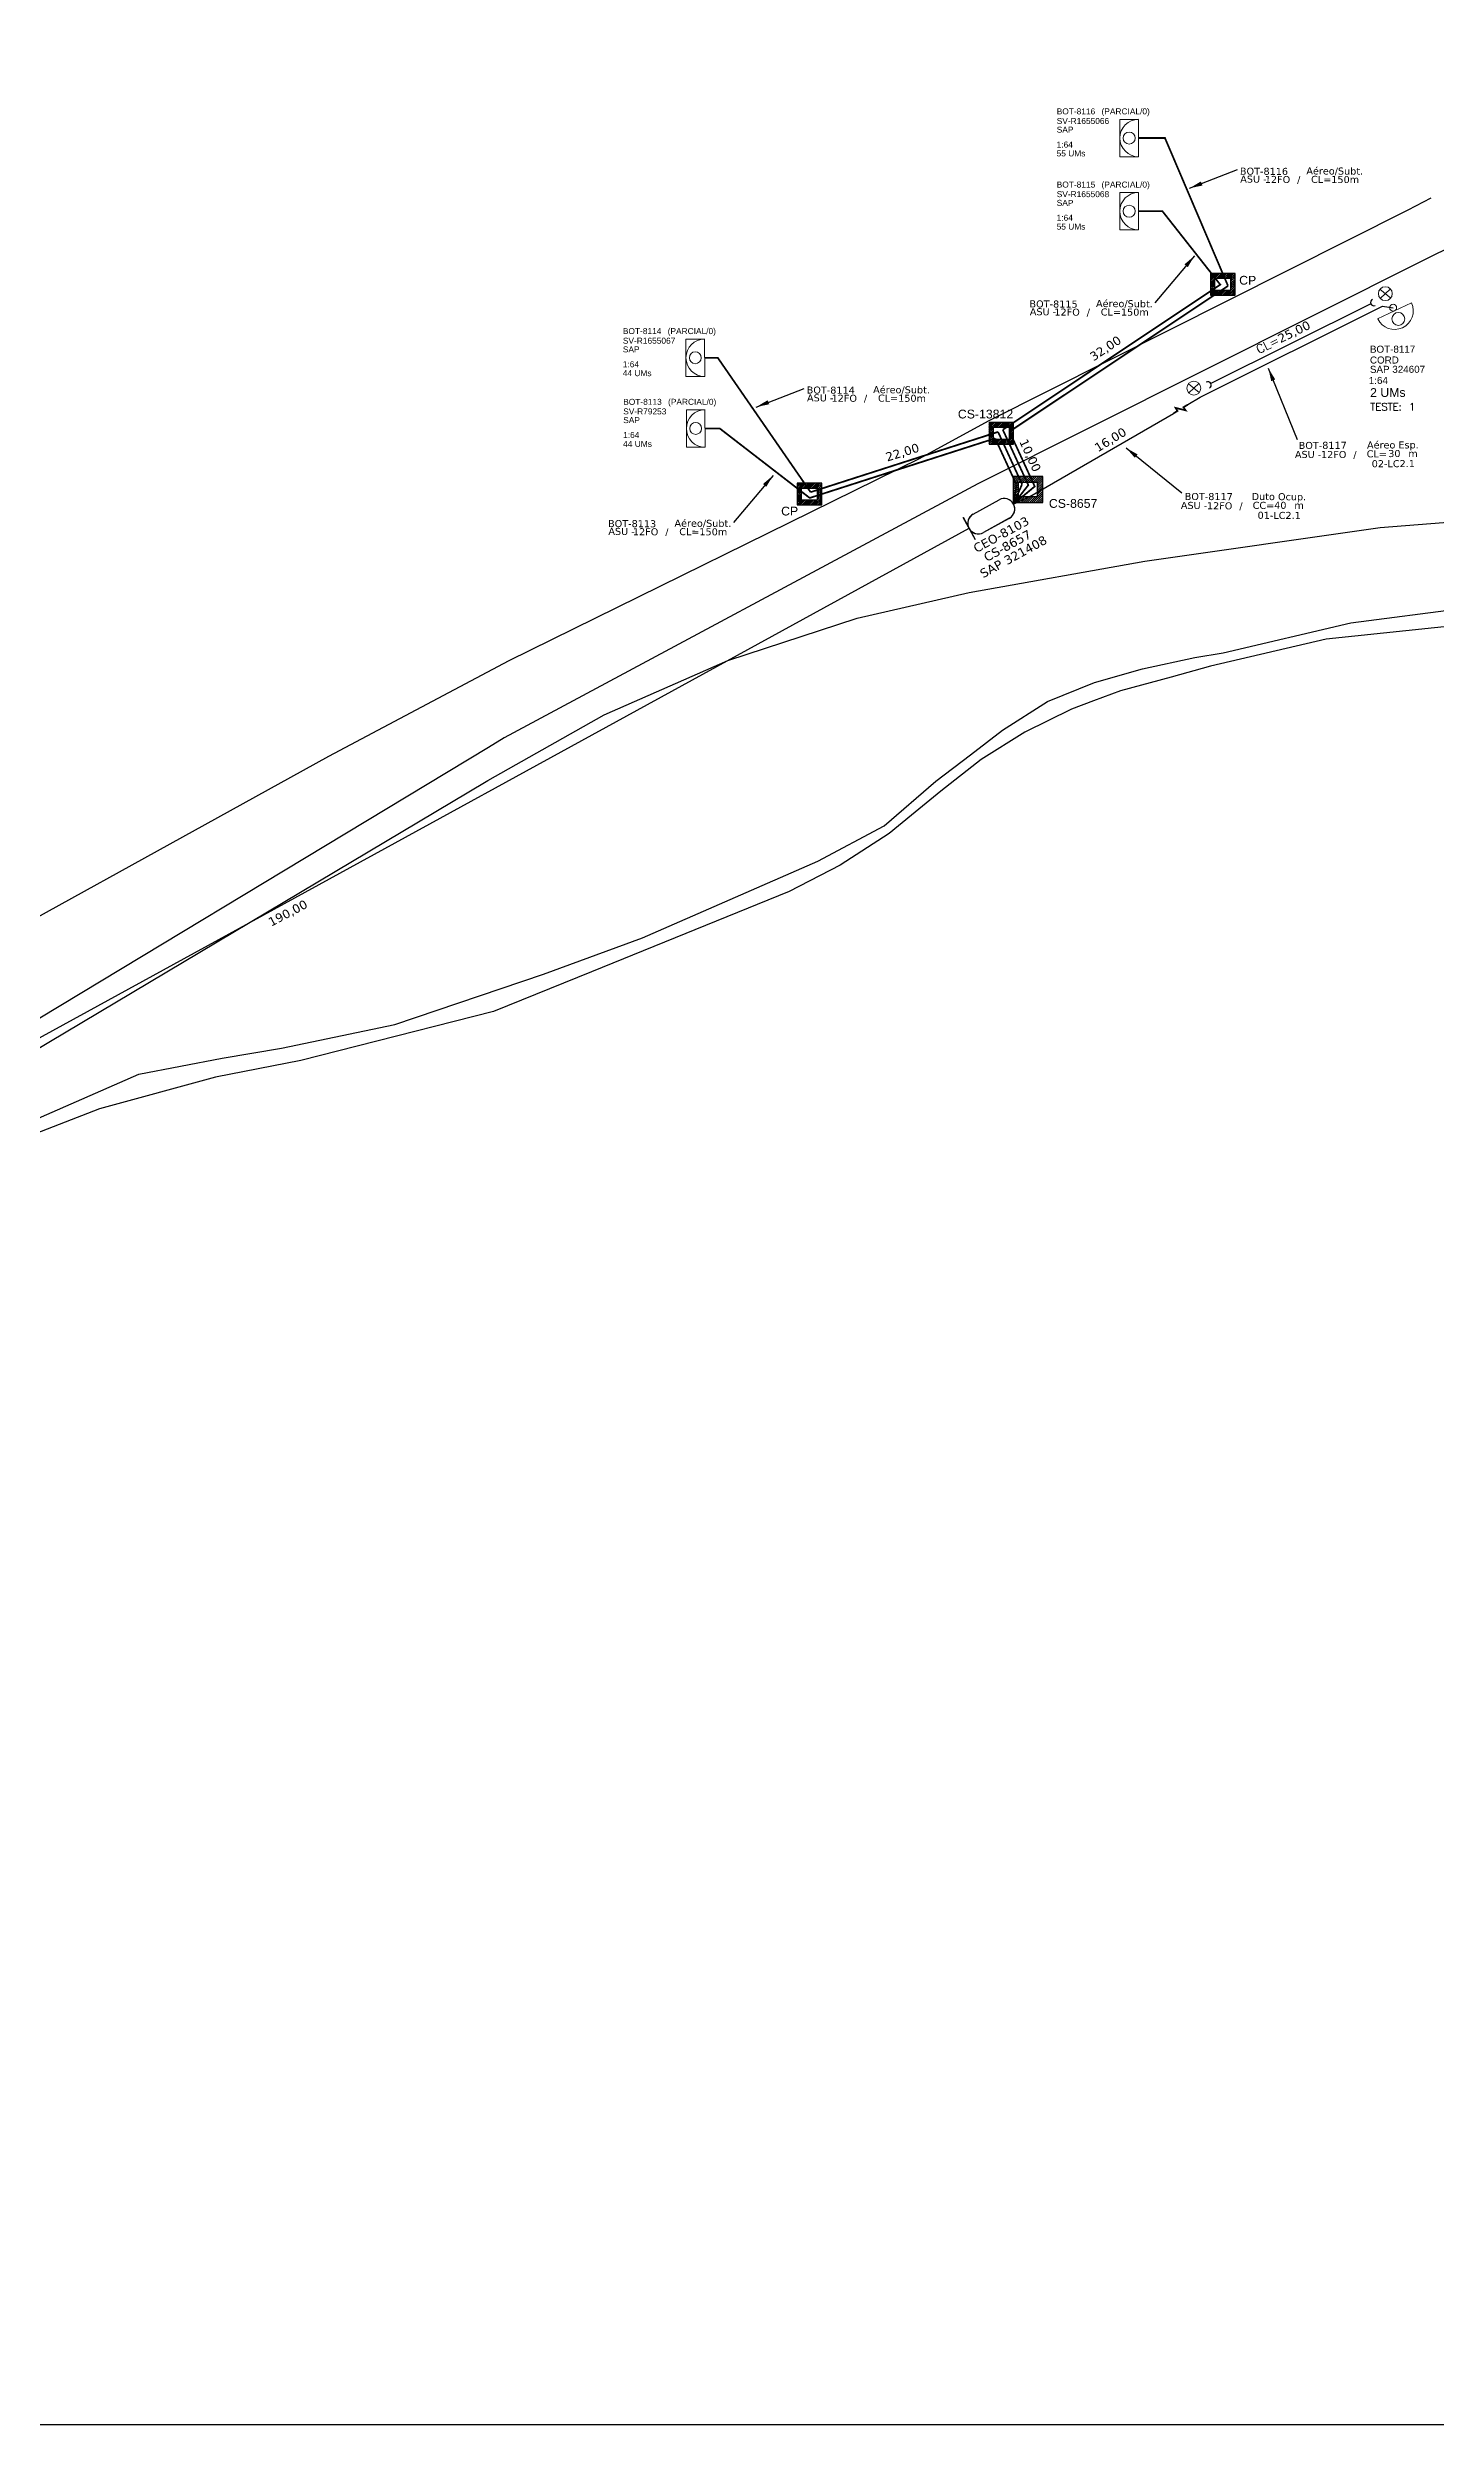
# Model space of a CAD drawing. Header units: metres. Extents: x -1286 to -445, y -500 to 94.
# Drawn here: x -761.9 to -603.9, y -499.8 to -229.6 of the extents above; entities that cross this region are included whole.
import ezdxf
from ezdxf.enums import TextEntityAlignment as Align

# ---------------------------------------------------------------- set-up
doc = ezdxf.new("R2010")
doc.units = ezdxf.units.M
doc.linetypes.add('PHANTOM2', pattern=[1.25, 0.625, -0.125, 0.125, -0.125, 0.125, -0.125])
for name, color, linetype in [('10.0-Cartográfico', 252, 'Continuous'), ('10.1-Caixas Subterrâneas', 5, 'Continuous'), ('20.4-CEOS', 1, 'Continuous'), ('20.5-CEO', 1, 'Continuous'), ('CD a instalar', 1, 'Continuous'), ('celulas gpon', 7, 'Continuous'), ('label_cabos', 7, 'Continuous'), ('Legenda', 1, 'Continuous'), ('Subida Lateral', 5, 'Continuous')]:
    doc.layers.add(name, color=color, linetype=linetype)
for name, color, linetype, lineweight in [('10.4-Postes', 1, 'Continuous', 0), ("20.0-LEGENDA DOS CDO'S", 1, 'Continuous', 0), ('20.1-CDO_INTERIOR', 1, 'Continuous', 0), ('20.2-CDO_POSTE', 1, 'Continuous', 5), ('20.6-CORDOALHA_SUPORTE', 7, 'Continuous', 25), ('CORDOALHA_SUPORTE', 7, 'Continuous', 25)]:
    doc.layers.add(name, color=color, linetype=linetype, lineweight=lineweight)
doc.layers.add('EXTRA', color=50, linetype='Continuous', plot=False)
doc.styles.add('ARIAL', font='arial.ttf')
doc.styles.add('DIGICADE', font='arial.ttf')
doc.styles.add('ROMANS', font='romans.shx')
doc.styles.add('siredit', font='verdana.ttf')
doc.linetypes.add('FENCELINE1', pattern='A,0.25,-0.1,[133,ltypeshp.shx,S=0.1,R=0,X=-0.1,Y=0],-0.1,1', length=1.45)
doc.dimstyles.new('ISO-25', dxfattribs={"dimtxt": 2.5, "dimasz": 2.5, "dimexe": 1.25, "dimexo": 0.625, "dimtad": 1, "dimtxsty": 'Standard', "dimcen": 2.5, "dimadec": 0, "dimazin": 0, "dimtfac": 1, "dimtmove": 0, "dimatfit": 3, "dimfxl": 0, "dimarcsym": 0})

# ---------------------------------------------------------------- blocks, each defined once
blk = doc.blocks.new('PTPT')
at = {"layer": '10.4-Postes', "color": 1, "linetype": 'PHANTOM2'}
for points in [[(-0.0000063, 0.0000092), (0.0000059, -0.0000008)], [(0.0000056, 0.0000096), (-0.000006, -0.0000012)]]:
    blk.add_lwpolyline(points, dxfattribs=at)
at = {"layer": '10.4-Postes', "color": 1}
blk.add_circle((-0.0000002, 0.0000042), 0.0000079, dxfattribs=at)
blk = doc.blocks.new('CDOI_CT_ESQ')
at = {"layer": '20.1-CDO_INTERIOR', "color": 0, "lineweight": 18}
blk.add_lwpolyline([(-2.12, -2.13), (-2.12, 2.12), (0, 2.12), (0.01, -2.13)], close=True, dxfattribs=at)
blk.add_circle((-1.06, 0), 0.68, dxfattribs=at)
blk.add_arc((0.01, 0), 2.13, 90.0276, 270.0276, dxfattribs=at)
at = {"layer": "20.0-LEGENDA DOS CDO'S", "color": 0, "style": 'ARIAL'}
for tag, p in [('CDO_N', (-9.3, 2.69)), ('SAP', (-9.3, 0.61)), ('SURVEY', (-9.3, 1.6)), ('1:XX', (-9.31, -1.08)), ('UMS', (-9.31, -2.09))]:
    blk.add_attdef(tag, p, '', height=0.68, rotation=359.9724, dxfattribs=at)
blk.add_attdef('FIBRAS_UTILIZADAS', text='', height=0.68, rotation=359.9724, dxfattribs=at).set_placement((-1.59, 2.69), align=Align.CENTER)
blk = doc.blocks.new('CDOE_CT_POST_DESENHO')
at = {"color": 0}
blk.add_line((2.14, 0.39), (-2.11, 0.39), dxfattribs=at)
for centre, radius in [((0.01, 1.4), 0.733), ((0.01, 0), 0.393)]:
    blk.add_circle(centre, radius, dxfattribs=at)
blk.add_arc((0.01, 0.39), 2.12, 0, 180, dxfattribs=at)
blk = doc.blocks.new('Inst CDOE-8 CAIXA DIST OPT CDOE 48F_8D C_SPL OPTAP')
at = {"layer": "20.0-LEGENDA DOS CDO'S", "color": 0, "style": 'ARIAL'}
for tag, p, height in [('FID', (0.12, 5.25), 0.8), ('SAP', (0.12, 2.96), 0.8), ('CORDOALHA', (0.12, 4.02), 0.8), ('1:XX', (-0.01, 1.7), 0.8), ('UMS', (0.14, 0.22), 1)]:
    blk.add_attdef(tag, p, '', height=height, rotation=0.118, dxfattribs=at)
at = {"layer": "20.0-LEGENDA DOS CDO'S", "color": 0}
for tag, p, style, flags in [('ID_ATIVIDADE', (0.12, 6.47), 'ARIAL', 3), ('FATOR', (7.92, 6.47), 'ARIAL', 1), ('QTDE', (0.23, -0.97), 'DIGICADE', 3)]:
    blk.add_attdef(tag, p, '', height=0.8, rotation=0.118, dxfattribs=dict(at, style=style, flags=flags))
at = {"layer": "20.0-LEGENDA DOS CDO'S", "color": 0, "style": 'ARIAL'}
blk.add_attdef('FIBRAS_UTILIZADAS', text='', height=0.8, rotation=0.118, dxfattribs=at).set_placement((13.48, 5.26), align=Align.CENTER)
blk = doc.blocks.new('Teste  FTTH')
at = {"color": 0, "lineweight": 0, "style": 'ROMANS'}
for tag, p in [('TESTE', (-2.3, -0.29)), ('QTDE', (0.21, -0.29))]:
    blk.add_attdef(tag, p, '', height=0.48, dxfattribs=at)
for tag, p, flags in [('FID', (-2.23, -1.25), 1), ('FATOR', (-2.23, -2.03), 3), ('ID_ATIVIDADE', (-2.23, -2.72), 3)]:
    blk.add_attdef(tag, p, '', height=0.48, dxfattribs=dict(at, flags=flags))
blk = doc.blocks.new('*X14')
at = {"color": 0, "linetype": 'Continuous'}
for p, q in [((-1.25, 0.34099), (-0.49099, 1.1)), ((-1.25, 0.517767), (-0.667767, 1.1)), ((-1.25, 0.694544), (-0.844544, 1.1)), ((-1.25, 0.87132), (-1.02132, 1.1)), ((-1.25, 1.048097), (-1.198097, 1.1)), ((-1.25, 0.164214), (-0.8035, 0.610714)), ((-1.25, -0.012563), (-0.8035, 0.433937)), ((-1.25, -0.18934), (-0.8035, 0.25716)), ((-1.25, -0.366117), (-0.8035, 0.080383)), ((-0.789214, 0.625), (-0.314214, 1.1)), ((-0.612437, 0.625), (-0.137437, 1.1)), ((-0.43566, 0.625), (0.03934, 1.1)), ((-0.258883, 0.625), (0.216117, 1.1)), ((-0.082107, 0.625), (0.392893, 1.1)), ((0.09467, 0.625), (0.56967, 1.1)), ((0.271447, 0.625), (0.746447, 1.1)), ((0.448223, 0.625), (0.923223, 1.1)), ((0.625, 0.625), (1.1, 1.1)), ((0.801777, 0.625), (1.25, 1.073223)), ((0.8035, 0.449947), (1.25, 0.896447)), ((0.8035, 0.27317), (1.25, 0.71967)), ((0.8035, 0.096393), (1.25, 0.542893)), ((0.8035, -0.080383), (1.25, 0.366117)), ((0.8035, -0.25716), (1.25, 0.18934)), ((0.8035, -0.433937), (1.25, 0.012563)), ((-1.25, -0.542893), (-0.8035, -0.096393)), ((-1.25, -0.71967), (-0.8035, -0.27317)), ((-1.25, -0.896447), (-0.8035, -0.449947)), ((-1.25, -1.073223), (-0.801777, -0.625)), ((-1.1, -1.1), (-0.625, -0.625)), ((-0.923223, -1.1), (-0.448223, -0.625)), ((-0.746447, -1.1), (-0.271447, -0.625)), ((-0.56967, -1.1), (-0.09467, -0.625)), ((-0.392893, -1.1), (0.082107, -0.625)), ((-0.216117, -1.1), (0.258883, -0.625)), ((-0.03934, -1.1), (0.43566, -0.625)), ((0.137437, -1.1), (0.612437, -0.625)), ((0.314214, -1.1), (0.789214, -0.625)), ((0.49099, -1.1), (1.25, -0.34099)), ((0.667767, -1.1), (1.25, -0.517767)), ((0.8035, -0.610714), (1.25, -0.164214)), ((0.844544, -1.1), (1.25, -0.694544)), ((1.02132, -1.1), (1.25, -0.87132)), ((1.198097, -1.1), (1.25, -1.048097))]:
    blk.add_line(p, q, dxfattribs=at)
blk = doc.blocks.new('MANHOLE_MQ')
at = {"color": 0, "linetype": 'Continuous'}
for p, q in [((0.0000062, 0.0000057), (-0.0000063, 0.0000057)), ((-0.0000063, 0.0000057), (-0.0000063, -0.0000053)), ((-0.000004, 0.0000033), (0.000004, 0.0000033)), ((-0.000004, -0.0000029), (-0.000004, 0.0000033)), ((0.000004, 0.0000033), (0.000004, -0.0000029)), ((0.0000062, -0.0000053), (0.0000062, 0.0000057)), ((-0.0000063, -0.0000053), (0.0000062, -0.0000053)), ((0.000004, -0.0000029), (-0.000004, -0.0000029)), ((0.000004, -0.0000029), (0.000004, -0.0000029))]:
    blk.add_line(p, q, dxfattribs=at)
at = {"color": 0, "linetype": 'Continuous', "xscale": 5e-06, "yscale": 5e-06, "zscale": 1e-05}
blk.add_blockref('*X14', (0, 0.0000002), dxfattribs=at)
blk = doc.blocks.new('*U32')
at = {"layer": '20.5-CEO'}
for p, q in [((-1.56, 1.26), (1.8, 1.26)), ((1.8, -1.13), (-1.56, -1.13))]:
    blk.add_line(p, q, dxfattribs=at)
blk.add_lwpolyline([(-2.75, 1.51), (-2.75, -1.38)], dxfattribs=at)
for centre, start, end in [((-1.56, 0.07), 90, 270), ((1.8, 0.07), 270, 90)]:
    blk.add_arc(centre, 1.2, start, end, dxfattribs=at)
at = {"layer": '20.5-CEO', "color": 7, "style": 'siredit'}
for tag, p in [('FID', (0.11, 5.61)), ('LOCAL', (0.12, 4.23)), ('SAP', (0.12, 2.97)), ('FIBRAS_RESERVA', (0.12, -1.94))]:
    blk.add_attdef(tag, text='', height=1.01, dxfattribs=at).set_placement(p, align=Align.TOP_CENTER)
for tag, flags, p in [('ID_ATIVIDADE', 3, (0.11, -3.51)), ('FATOR', 1, (0.11, -4.82))]:
    blk.add_attdef(tag, text='', height=1.01, dxfattribs=dict(at, flags=flags)).set_placement(p, align=Align.TOP_CENTER)
at = {"layer": '20.5-CEO', "color": 7, "style": 'siredit', "flags": 3}
blk.add_attdef('QTDE', (-4.88, -7.06), '', height=1.01, dxfattribs=at)
blk = doc.blocks.new('Inst CORD ALUMINIO 4.8 MM 3F(sem recursos)')
at = {"layer": '20.6-CORDOALHA_SUPORTE', "color": 0, "lineweight": 0, "style": 'ROMANS'}
blk.add_attdef('LANCE', text='', height=1, dxfattribs=at).set_placement((-0.54, -2.21), align=Align.RIGHT)
at = {"layer": '20.6-CORDOALHA_SUPORTE', "color": 0, "style": 'siredit'}
blk.add_attdef('QTDE', (-0.54, -2.21), '', height=1, rotation=359.69, dxfattribs=at)
at = {"layer": '20.6-CORDOALHA_SUPORTE', "color": 0, "lineweight": 0, "style": 'ROMANS'}
for tag, p, flags in [('FATOR', (-5.2, -4.44), 3), ('ID_ATIVIDADE', (-5.2, -6.67), 3), ('FID', (-5.2, -8.9), 1)]:
    blk.add_attdef(tag, p, '', height=1, dxfattribs=dict(at, flags=flags))
blk = doc.blocks.new('LEGENDA DOS CABOS')
at = {"layer": 'EXTRA', "color": 0, "style": 'siredit'}
for tag, p in [('ID', (4.6, 0.97)), ('XX', (9.03, 0.97))]:
    blk.add_attdef(tag, text='', height=0.48, rotation=359.69, dxfattribs=at).set_placement(p, align=Align.MIDDLE_CENTER)
at = {"layer": 'Legenda', "color": 0, "style": 'siredit'}
for tag, p in [('TIPO_CABO', (1.31, 0)), ('CABO', (4.69, -0.05)), ('/', (6.81, -0.05)), ('METROS', (10.03, -0.05))]:
    blk.add_attdef(tag, text='', height=0.8, rotation=359.69, dxfattribs=at).set_placement(p, align=Align.MIDDLE_CENTER)
blk = doc.blocks.new('Inst CB ESP CFOA-SM-ASU-120-S-12')
at = {"layer": 'label_cabos', "color": 0, "style": 'siredit'}
for tag, flags, p in [('ID_ATIVIDADE', 3, (1.31, 2.67)), ('FATOR', 1, (11.56, 2.55))]:
    blk.add_attdef(tag, text='', height=1, rotation=359.69, dxfattribs=dict(at, flags=flags)).set_placement(p, align=Align.MIDDLE_CENTER)
for tag, p in [('TIPO_CABO', (1.26, 0)), ('DESTINO_CABO', (3.13, 1.26)), ('CABO', (4.69, -0.05)), ('/', (7.71, -0.05)), ('LANCE', (10.81, 0)), ('TIPO_CABO', (13.11, 1.24)), ('UND', (15.96, 0)), ('FID', (13.15, -1.41))]:
    blk.add_attdef(tag, text='', height=1, rotation=359.69, dxfattribs=at).set_placement(p, align=Align.MIDDLE_CENTER)
blk.add_attdef('QTDE', (12.43, -0.47), '', height=1, rotation=359.69, dxfattribs=at)
blk = doc.blocks.new('Inst CB DT OCUP CFOA-SM-ASU-120-S-12')
at = {"layer": 'label_cabos', "color": 0, "style": 'siredit'}
for tag, flags, p in [('ID_ATIVIDADE', 3, (1.31, 2.67)), ('FATOR', 1, (11.56, 2.55))]:
    blk.add_attdef(tag, text='', height=1, rotation=359.69, dxfattribs=dict(at, flags=flags)).set_placement(p, align=Align.MIDDLE_CENTER)
for tag, p in [('TIPO_CABO', (1.26, 0)), ('DESTINO_CABO', (3.13, 1.26)), ('CABO', (4.69, -0.05)), ('/', (7.71, -0.05)), ('LANCE', (10.91, 0)), ('TIPO_CABO', (13.11, 1.24)), ('UND', (15.96, 0)), ('FID', (13.15, -1.41))]:
    blk.add_attdef(tag, text='', height=1, rotation=359.69, dxfattribs=at).set_placement(p, align=Align.MIDDLE_CENTER)
blk.add_attdef('QTDE', (12.43, -0.47), '', height=1, rotation=359.69, dxfattribs=at)

msp = doc.modelspace()

# ---------------------------------------------------------------- linework, layer by layer
msp.add_lwpolyline([(-1286.07, -499.81), (-445.07, -499.81), (-445.07, 94.19), (-1286.07, 94.19)], close=True)
at = {"layer": '10.0-Cartográfico', "color": 4}
for points in [[(-936.14, -418.58), (-905.76, -403.89), (-890.34, -396.19), (-842.59, -370.71), (-781.53, -338.65), (-729.9, -310.14), (-709.4, -299.26), (-662.72, -276.29), (-654.89, -272.04), (-607.17, -248.03), (-604.55, -246.68)], [(-602, -252.08), (-605.17, -253.66), (-656.09, -279.17), (-656.1, -279.19), (-709.98, -308.05), (-711.75, -309.14), (-774.36, -346.89), (-774.48, -346.95), (-796.28, -358.28), (-837.98, -380.76), (-853.18, -389), (-869.18, -397.41), (-897.77, -412.86), (-928.54, -428.47)], [(-924.66, -430.93), (-924.08, -430.64), (-907.19, -421.79), (-901.14, -418.67), (-876.7, -405.49), (-842.56, -387.07), (-789.42, -357.54), (-769.5, -347.26), (-712.02, -313.02), (-711.82, -312.91), (-698.61, -305.45), (-684.53, -299.26), (-669.83, -294.47), (-657.07, -291.55), (-637.12, -287.96), (-610.33, -284.15), (-603.16, -283.58), (-600.51, -283.49)], [(-927.55, -439.69), (-776.19, -357.11), (-751.51, -346.3), (-742.04, -344.48), (-735.29, -343.33), (-722.39, -340.64), (-705.49, -334.93), (-694.22, -330.78), (-674.29, -322.07), (-666.77, -318.05), (-660.88, -312.99), (-656.92, -309.98), (-653.29, -307.18), (-648.18, -303.94), (-642.83, -301.76), (-637.36, -300.22), (-631.41, -298.91), (-628.21, -298.38), (-613.7, -295), (-600.85, -293.31)], [(-600.92, -295.2), (-616.48, -296.86), (-629.66, -299.93), (-634.11, -301.17), (-639.89, -302.71), (-642.93, -303.86), (-645.45, -304.8), (-650.75, -307.42), (-655.72, -310.54), (-660.31, -314.11), (-663.64, -316.86), (-666.2, -318.93), (-671.77, -322.55), (-677.55, -325.54), (-700.04, -334.65), (-711.2, -339.18), (-726.68, -343.12), (-733.11, -344.76), (-742.8, -346.62), (-755.98, -350.24), (-769.79, -355.59)]]:
    msp.add_lwpolyline(points, dxfattribs=at)
at = {"layer": '20.5-CEO', "color": 7}
for p, q in [((-656.62, -282.62), (-653.68, -281)), ((-656.62, -282.62), (-653.68, -281)), ((-656.62, -282.62), (-653.68, -281)), ((-652.53, -283.1), (-655.47, -284.72)), ((-652.53, -283.1), (-655.47, -284.72)), ((-652.53, -283.1), (-655.47, -284.72))]:
    msp.add_line(p, q, dxfattribs=at)
msp.add_lwpolyline([(-657.79, -282.98), (-656.4, -285.51)], dxfattribs=at)
msp.add_lwpolyline([(-657.79, -282.98), (-656.4, -285.51)], dxfattribs=at)
msp.add_lwpolyline([(-657.79, -282.98), (-656.4, -285.51)], dxfattribs=at)
for centre, start, end in [((-653.1, -282.05), 298.7093, 118.7093), ((-653.1, -282.05), 298.7093, 118.7093), ((-653.1, -282.05), 298.7093, 118.7093), ((-656.04, -283.67), 118.7093, 298.7093), ((-656.04, -283.67), 118.7093, 298.7093), ((-656.04, -283.67), 118.7093, 298.7093)]:
    msp.add_arc(centre, 1.2, start, end, dxfattribs=at)
at = {"layer": 'CD a instalar', "color": 7, "linetype": 'FENCELINE1', "ltscale": 20}
for p, q in [((-630.83, -269.33), (-610.07, -258.98)), ((-610.07, -258.98), (-608.87, -259.16)), ((-649.93, -280.49), (-633.85, -271.17))]:
    msp.add_line(p, q, dxfattribs=at)
at = {"layer": 'CD a instalar', "linetype": 'FENCELINE1', "ltscale": 20}
msp.add_line((-632.22, -270.18), (-630.83, -269.33), dxfattribs=at)
at = {"layer": 'CD a instalar', "color": 7, "linetype": 'ByBlock'}
for p, q in [((-652.05, -281.48), (-649.93, -280.49)), ((-811.91, -369.03), (-657.09, -284.24))]:
    msp.add_line(p, q, dxfattribs=at)
at = {"layer": 'CD a instalar', "color": 8, "linetype": 'ByBlock', "const_width": 0.2}
for points in [[(-627.65, -256.68), (-634.82, -239.87), (-637.82, -239.87)], [(-653.26, -273.03), (-628.53, -256.54), (-628.53, -256.54), (-635.11, -248.19), (-637.82, -248.19)], [(-652.5, -273.24), (-627.65, -256.68)], [(-675.12, -280.13), (-685.68, -264.85), (-687.16, -264.85)], [(-675.22, -280.79), (-685.45, -272.89), (-687.12, -272.89)], [(-654.13, -274.01), (-675.22, -280.79), (-675.23, -280.79)], [(-653.8, -273.28), (-675.12, -280.13)], [(-651.7, -279.3), (-654.13, -274.01)], [(-651.07, -279.23), (-653.8, -273.28)], [(-652.05, -281.48), (-650.36, -279.33), (-653.26, -273.03)], [(-652.05, -281.48), (-649.63, -279.48), (-652.5, -273.24)], [(-652.05, -281.48), (-651.07, -279.23)], [(-652.05, -281.48), (-651.7, -279.3)]]:
    msp.add_lwpolyline(points, dxfattribs=at)
at = {"layer": 'CORDOALHA_SUPORTE', "ltscale": 5}
msp.add_line((-611.41, -258.72), (-629.6, -267.79), dxfattribs=at)
for centre, start, end in [((-611.06, -258.57), 113.6713, 293.6713), ((-629.93, -267.97), 299.3181, 119.3181)]:
    msp.add_arc(centre, 0.381, start, end, dxfattribs=at)
at = {"layer": 'Subida Lateral', "color": 5, "const_width": 0.2}
msp.add_lwpolyline([(-632.22, -270.18), (-632.72, -270.48), (-632.47, -270.83), (-633.61, -270.55), (-633.4, -270.9), (-633.85, -271.17)], dxfattribs=at)

# ---------------------------------------------------------------- block references
at = {"color": 0, "lineweight": 0, "rotation": 26.49471785936995}
msp.add_blockref('Inst CORD ALUMINIO 4.8 MM 3F(sem recursos)', (-622.19, -260.99), dxfattribs=at).add_auto_attribs({'QTDE': '25,00', 'LANCE': 'CL='})
at = {"color": 2, "lineweight": 0}
ref = msp.add_blockref('Inst CB ESP CFOA-SM-ASU-120-S-12', (-619.38, -275.84), dxfattribs=dict(at, xscale=0.8000000000000359, yscale=0.7999999999992724, zscale=0.8, rotation=0.4634636605575713))
ref.add_attrib('DESTINO_CABO', 'BOT-8117', dxfattribs={"layer": 'label_cabos', "color": 0, "height": 0.8, "rotation": 0.1535, "style": 'siredit'}).set_placement((-616.88, -274.81), align=Align.MIDDLE_CENTER)
ref.add_attrib('TIPO_CABO', 'Aéreo Esp.', dxfattribs={"layer": 'label_cabos', "color": 0, "height": 0.8, "rotation": 0.1535, "style": 'siredit'}).set_placement((-608.9, -274.76), align=Align.MIDDLE_CENTER)
ref.add_attrib('CABO', '12FO', dxfattribs={"layer": 'label_cabos', "color": 0, "height": 0.8, "rotation": 0.1535, "style": 'siredit'}).set_placement((-615.63, -275.85), align=Align.MIDDLE_CENTER)
ref.add_attrib('/', '/', dxfattribs={"layer": 'label_cabos', "color": 0, "height": 0.8, "rotation": 0.1535, "style": 'siredit'}).set_placement((-613.21, -275.84), align=Align.MIDDLE_CENTER)
ref.add_attrib('TIPO_CABO', 'ASU - ', dxfattribs={"layer": 'label_cabos', "color": 0, "height": 0.8, "rotation": 0.1535, "style": 'siredit'}).set_placement((-618.37, -275.84), align=Align.MIDDLE_CENTER)
ref.add_attrib('FID', '02-LC2.1', dxfattribs={"layer": 'label_cabos', "color": 0, "height": 0.8, "rotation": 0.1535, "style": 'siredit'}).set_placement((-608.85, -276.89), align=Align.MIDDLE_CENTER)
ref.add_attrib('LANCE', 'CL=', dxfattribs={"layer": 'label_cabos', "color": 0, "height": 0.8, "rotation": 0.1535, "style": 'siredit'}).set_placement((-610.73, -275.77), align=Align.MIDDLE_CENTER)
ref.add_attrib('QTDE', '30', (-609.43, -276.14), dxfattribs={"layer": 'label_cabos', "color": 0, "height": 0.8, "rotation": 0.1535, "style": 'siredit'})
ref.add_attrib('UND', 'm', dxfattribs={"layer": 'label_cabos', "color": 0, "height": 0.8, "rotation": 0.1535, "style": 'siredit'}).set_placement((-606.61, -275.74), align=Align.MIDDLE_CENTER)
ref = msp.add_blockref('Inst CB DT OCUP CFOA-SM-ASU-120-S-12', (-632.35, -281.64), dxfattribs=dict(at, xscale=0.7999999999999545, yscale=0.7999999999992724, zscale=0.8))
ref.add_attrib('DESTINO_CABO', 'BOT-8117', dxfattribs={"layer": 'label_cabos', "color": 0, "height": 0.8, "rotation": 359.69, "style": 'siredit'}).set_placement((-629.84, -280.63), align=Align.MIDDLE_CENTER)
ref.add_attrib('CABO', '12FO', dxfattribs={"layer": 'label_cabos', "color": 0, "height": 0.8, "rotation": 359.69, "style": 'siredit'}).set_placement((-628.6, -281.68), align=Align.MIDDLE_CENTER)
ref.add_attrib('TIPO_CABO', 'Duto Ocup.', dxfattribs={"layer": 'label_cabos', "color": 0, "height": 0.8, "rotation": 359.69, "style": 'siredit'}).set_placement((-621.86, -280.64), align=Align.MIDDLE_CENTER)
ref.add_attrib('/', '/', dxfattribs={"layer": 'label_cabos', "color": 0, "height": 0.8, "rotation": 359.69, "style": 'siredit'}).set_placement((-626.17, -281.68), align=Align.MIDDLE_CENTER)
ref.add_attrib('TIPO_CABO', 'ASU - ', dxfattribs={"layer": 'label_cabos', "color": 0, "height": 0.8, "rotation": 359.69, "style": 'siredit'}).set_placement((-631.34, -281.64), align=Align.MIDDLE_CENTER)
ref.add_attrib('FID', '01-LC2.1', dxfattribs={"layer": 'label_cabos', "color": 0, "height": 0.8, "rotation": 359.69, "style": 'siredit'}).set_placement((-621.83, -282.77), align=Align.MIDDLE_CENTER)
ref.add_attrib('LANCE', 'CC=', dxfattribs={"layer": 'label_cabos', "color": 0, "height": 0.8, "rotation": 359.69, "style": 'siredit'}).set_placement((-623.62, -281.63), align=Align.MIDDLE_CENTER)
ref.add_attrib('QTDE', '40', (-622.4, -282.02), dxfattribs={"layer": 'label_cabos', "color": 0, "height": 0.8, "rotation": 359.69, "style": 'siredit'})
ref.add_attrib('UND', 'm', dxfattribs={"layer": 'label_cabos', "color": 0, "height": 0.8, "rotation": 359.69, "style": 'siredit'}).set_placement((-619.57, -281.63), align=Align.MIDDLE_CENTER)
at = {"layer": '10.1-Caixas Subterrâneas', "color": 30, "rotation": 180.0000000000633}
for p, xscale, yscale, zscale in [((-628.25, -256.46), 223851.2880178107, 223851.2880178107, 223851.2880178107), ((-653.44, -273.39), 223851.2880178107, 223851.2880178107, 223851.2880178107), ((-675.26, -280.31), 223851.2880178107, 223851.2880178107, 223851.2880178107), ((-650.42, -279.77), 268621.5456213729, 268621.5456213729, 268621.5456213729)]:
    msp.add_blockref('MANHOLE_MQ', p, dxfattribs=dict(at, xscale=xscale, yscale=yscale, zscale=zscale))
at = {"layer": '10.4-Postes', "color": 8}
for p, values in [((-637.83, -239.87), {'CDO_N': 'BOT-8116', 'FIBRAS_UTILIZADAS': ' (PARCIAL/0)', 'SURVEY': 'SV-R1655066', 'SAP': 'SAP', '1:XX': '1:64', 'UMS': '55 UMs'}), ((-637.83, -248.19), {'CDO_N': 'BOT-8115', 'FIBRAS_UTILIZADAS': ' (PARCIAL/0)', 'SURVEY': 'SV-R1655068', 'SAP': 'SAP', '1:XX': '1:64', 'UMS': '55 UMs'}), ((-687.17, -264.85), {'CDO_N': 'BOT-8114', 'FIBRAS_UTILIZADAS': ' (PARCIAL/0)', 'SURVEY': 'SV-R1655067', 'SAP': 'SAP', '1:XX': '1:64', 'UMS': '44 UMs'}), ((-687.13, -272.89), {'CDO_N': 'BOT-8113', 'FIBRAS_UTILIZADAS': ' (PARCIAL/0)', 'SURVEY': 'SV-R79253', 'SAP': 'SAP', '1:XX': '1:64', 'UMS': '44 UMs'})]:
    msp.add_blockref('CDOI_CT_ESQ', p, dxfattribs=at).add_auto_attribs(values)
at = {"layer": '10.4-Postes', "color": 1, "xscale": 100000, "yscale": 100000, "zscale": 100000}
for p in [(-609.74, -257.98), (-631.51, -268.72)]:
    msp.add_blockref('PTPT', p, dxfattribs=at)
at = {"layer": "20.0-LEGENDA DOS CDO'S", "color": 7, "lineweight": 0}
msp.add_blockref('Inst CDOE-8 CAIXA DIST OPT CDOE 48F_8D C_SPL OPTAP', (-611.63, -269.53), dxfattribs=at).add_auto_attribs({'FID': 'BOT-8117', 'CORDOALHA': 'CORD', 'SAP': 'SAP 324607', '1:XX': '1:64', 'UMS': '2 UMs', 'FIBRAS_UTILIZADAS': '(8/0)'})
at = {"layer": "20.0-LEGENDA DOS CDO'S", "color": 7, "lineweight": 0, "xscale": 1.750500000000021, "yscale": 1.750500000000102, "zscale": 1.7505, "rotation": 3.126797040355065e-05}
msp.add_blockref('Teste  FTTH', (-607.45, -270.33), dxfattribs=at).add_auto_attribs({'TESTE': 'TESTE:', 'QTDE': '1'})
at = {"layer": '20.2-CDO_POSTE', "color": 7, "rotation": 205.1165509113551}
msp.add_blockref('CDOE_CT_POST_DESENHO', (-608.86, -259.16), dxfattribs=at)
at = {"layer": '20.5-CEO', "color": 7, "lineweight": 0}
ref = msp.add_blockref('*U32', (-654.65, -282.98), dxfattribs=dict(at, rotation=28.70926998671598))
ref.add_attrib('LOCAL', 'CS-8657', dxfattribs={"color": 7, "height": 1.014, "rotation": 28.7093, "style": 'siredit'}).set_placement((-652.98, -285.77), align=Align.TOP_CENTER)
ref.add_attrib('SAP', 'SAP 321408', dxfattribs={"color": 7, "height": 1.014, "rotation": 28.7093, "style": 'siredit'}).set_placement((-652.3, -287.02), align=Align.TOP_CENTER)
ref.add_attrib('FID', 'CEO-8103', dxfattribs={"layer": '20.4-CEOS', "color": 7, "height": 1.01, "rotation": 28.7093, "style": 'siredit'}).set_placement((-653.69, -284.5), align=Align.TOP_CENTER)
at = {"layer": 'label_cabos', "color": 2, "lineweight": 0}
ref = msp.add_blockref('LEGENDA DOS CABOS', (-626.96, -244.96), dxfattribs=dict(at, xscale=0.7999999999999545, yscale=0.7999999999992724, zscale=0.8))
ref.add_attrib('ID', 'BOT-8116', dxfattribs={"color": 0, "height": 0.8, "rotation": 359.69, "style": 'siredit'}).set_placement((-623.56, -243.65), align=Align.MIDDLE_CENTER)
ref.add_attrib('CABO', '12FO', dxfattribs={"color": 0, "height": 0.8, "rotation": 359.69, "style": 'siredit'}).set_placement((-622.02, -244.58), align=Align.MIDDLE_CENTER)
ref.add_attrib('METROS', 'CL=150m', dxfattribs={"color": 0, "height": 0.8, "rotation": 359.69, "style": 'siredit'}).set_placement((-615.47, -244.58), align=Align.MIDDLE_CENTER)
ref.add_attrib('XX', 'Aéreo/Subt.', dxfattribs={"color": 0, "height": 0.8, "rotation": 359.69, "style": 'siredit'}).set_placement((-615.51, -243.62), align=Align.MIDDLE_CENTER)
ref.add_attrib('/', '/', dxfattribs={"color": 0, "height": 0.8, "rotation": 359.69, "style": 'siredit'}).set_placement((-619.6, -244.58), align=Align.MIDDLE_CENTER)
ref.add_attrib('TIPO_CABO', 'ASU -', dxfattribs={"color": 0, "height": 0.8, "rotation": 359.69, "style": 'siredit'}).set_placement((-624.76, -244.54), align=Align.MIDDLE_CENTER)
ref = msp.add_blockref('LEGENDA DOS CABOS', (-650.88, -260.04), dxfattribs=dict(at, xscale=0.7999999999999545, yscale=0.7999999999992724, zscale=0.8))
ref.add_attrib('ID', 'BOT-8115', dxfattribs={"color": 0, "height": 0.8, "rotation": 359.69, "style": 'siredit'}).set_placement((-647.49, -258.74), align=Align.MIDDLE_CENTER)
ref.add_attrib('CABO', '12FO', dxfattribs={"color": 0, "height": 0.8, "rotation": 359.69, "style": 'siredit'}).set_placement((-645.95, -259.66), align=Align.MIDDLE_CENTER)
ref.add_attrib('METROS', 'CL=150m', dxfattribs={"color": 0, "height": 0.8, "rotation": 359.69, "style": 'siredit'}).set_placement((-639.39, -259.66), align=Align.MIDDLE_CENTER)
ref.add_attrib('XX', 'Aéreo/Subt.', dxfattribs={"color": 0, "height": 0.8, "rotation": 359.69, "style": 'siredit'}).set_placement((-639.43, -258.7), align=Align.MIDDLE_CENTER)
ref.add_attrib('/', '/', dxfattribs={"color": 0, "height": 0.8, "rotation": 359.69, "style": 'siredit'}).set_placement((-643.53, -259.66), align=Align.MIDDLE_CENTER)
ref.add_attrib('TIPO_CABO', 'ASU -', dxfattribs={"color": 0, "height": 0.8, "rotation": 359.69, "style": 'siredit'}).set_placement((-648.69, -259.62), align=Align.MIDDLE_CENTER)
ref = msp.add_blockref('LEGENDA DOS CABOS', (-676.22, -269.83), dxfattribs=dict(at, xscale=0.7999999999999545, yscale=0.7999999999992724, zscale=0.8))
ref.add_attrib('ID', 'BOT-8114', dxfattribs={"color": 0, "height": 0.8, "rotation": 359.69, "style": 'siredit'}).set_placement((-672.83, -268.53), align=Align.MIDDLE_CENTER)
ref.add_attrib('CABO', '12FO', dxfattribs={"color": 0, "height": 0.8, "rotation": 359.69, "style": 'siredit'}).set_placement((-671.29, -269.45), align=Align.MIDDLE_CENTER)
ref.add_attrib('METROS', 'CL=150m', dxfattribs={"color": 0, "height": 0.8, "rotation": 359.69, "style": 'siredit'}).set_placement((-664.73, -269.45), align=Align.MIDDLE_CENTER)
ref.add_attrib('XX', 'Aéreo/Subt.', dxfattribs={"color": 0, "height": 0.8, "rotation": 359.69, "style": 'siredit'}).set_placement((-664.78, -268.49), align=Align.MIDDLE_CENTER)
ref.add_attrib('/', '/', dxfattribs={"color": 0, "height": 0.8, "rotation": 359.69, "style": 'siredit'}).set_placement((-668.87, -269.45), align=Align.MIDDLE_CENTER)
ref.add_attrib('TIPO_CABO', 'ASU -', dxfattribs={"color": 0, "height": 0.8, "rotation": 359.69, "style": 'siredit'}).set_placement((-674.03, -269.41), align=Align.MIDDLE_CENTER)
ref = msp.add_blockref('LEGENDA DOS CABOS', (-698.81, -285.01), dxfattribs=dict(at, xscale=0.7999999999999545, yscale=0.7999999999992724, zscale=0.8))
ref.add_attrib('ID', 'BOT-8113', dxfattribs={"color": 0, "height": 0.8, "rotation": 359.69, "style": 'siredit'}).set_placement((-695.42, -283.71), align=Align.MIDDLE_CENTER)
ref.add_attrib('CABO', '12FO', dxfattribs={"color": 0, "height": 0.8, "rotation": 359.69, "style": 'siredit'}).set_placement((-693.88, -284.63), align=Align.MIDDLE_CENTER)
ref.add_attrib('METROS', 'CL=150m', dxfattribs={"color": 0, "height": 0.8, "rotation": 359.69, "style": 'siredit'}).set_placement((-687.33, -284.63), align=Align.MIDDLE_CENTER)
ref.add_attrib('XX', 'Aéreo/Subt.', dxfattribs={"color": 0, "height": 0.8, "rotation": 359.69, "style": 'siredit'}).set_placement((-687.37, -283.67), align=Align.MIDDLE_CENTER)
ref.add_attrib('/', '/', dxfattribs={"color": 0, "height": 0.8, "rotation": 359.69, "style": 'siredit'}).set_placement((-691.46, -284.63), align=Align.MIDDLE_CENTER)
ref.add_attrib('TIPO_CABO', 'ASU -', dxfattribs={"color": 0, "height": 0.8, "rotation": 359.69, "style": 'siredit'}).set_placement((-696.62, -284.59), align=Align.MIDDLE_CENTER)

# ---------------------------------------------------------------- texts
at = {"layer": '10.1-Caixas Subterrâneas', "color": 30, "style": 'ARIAL'}
for s, p in [('CP', (-626.38, -256.54)), ('CS-13812', (-658.37, -271.75)), ('CS-8657', (-648.02, -281.91)), ('CP', (-678.47, -282.78))]:
    msp.add_text(s, height=1, dxfattribs=at).set_placement(p)
at = {"layer": 'celulas gpon', "style": 'siredit'}
for s, rotation, p in [('32,00', 33.5427, (-642.95, -265.27)), ('16,00', 31.4414, (-642.44, -275.61)), ('22,00', 17.3383, (-666.41, -276.66)), ('10,00', 294.6973, (-651.41, -274.37)), ('190,00', 27.9018, (-736.46, -329.54))]:
    msp.add_text(s, height=1, rotation=rotation, dxfattribs=at).set_placement(p)

# ---------------------------------------------------------------- leaders
at = {"color": 2, "lineweight": 0}
for points in [[(-632.04, -245.58), (-626.58, -243.46)], [(-631.45, -253.25), (-635.97, -258.61)], [(-623.07, -266.02), (-619.78, -274.15)], [(-681.31, -270.45), (-675.84, -268.33)], [(-639.25, -275.09), (-632.92, -280.22)], [(-679.38, -278.22), (-683.9, -283.57)]]:
    msp.add_leader(points, dimstyle='ISO-25', override={"dimasz": 1.5, "dimtad": 0}, dxfattribs=at)

doc.saveas('drawing.dxf')
